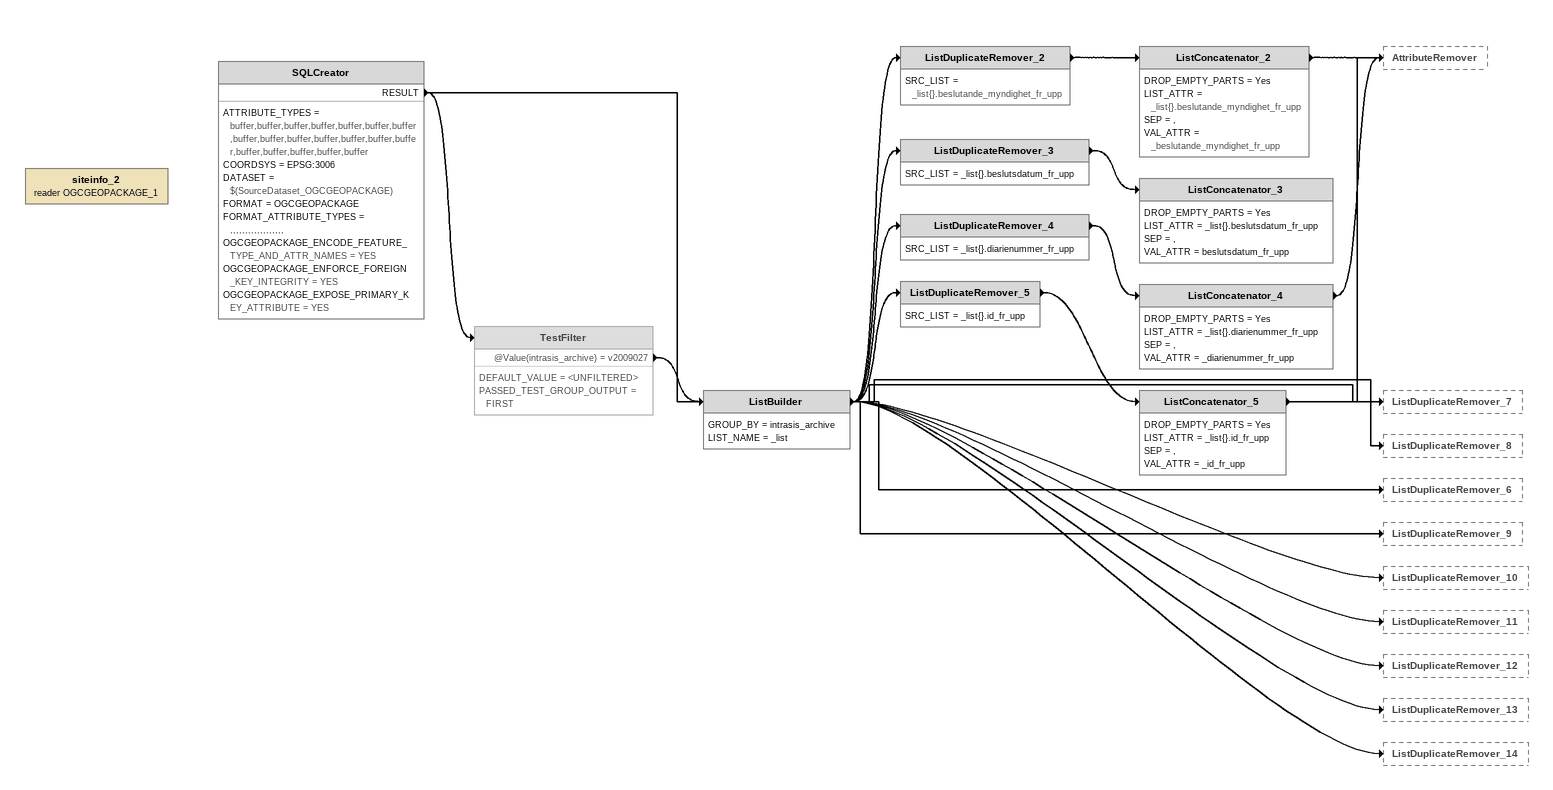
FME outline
siteinfo_2 (reader OGCGEOPACKAGE_1)
SQLCreator
    ATTRIBUTE_TYPES = buffer,buffer,buffer,buffer,buffer,buffer,buffer,buffer,buffer,buffer,buffer,buffer,buffer,buffer,buffer,buffer,buffer,buffer,buffer
    COORDSYS = EPSG:3006
    DATASET = $(SourceDataset_OGCGEOPACKAGE)
    FORMAT = OGCGEOPACKAGE
    FORMAT_ATTRIBUTE_TYPES = ,,,,,,,,,,,,,,,,,,
    OGCGEOPACKAGE_ENCODE_FEATURE_TYPE_AND_ATTR_NAMES = YES
    OGCGEOPACKAGE_ENFORCE_FOREIGN_KEY_INTEGRITY = YES
    OGCGEOPACKAGE_EXPOSE_PRIMARY_KEY_ATTRIBUTE = YES
    RESULT -> ListBuilder
    RESULT -> TestFilter
TestFilter [off]
    DEFAULT_VALUE = <UNFILTERED>
    PASSED_TEST_GROUP_OUTPUT = FIRST
    @Value(intrasis_archive) = v2009027 -> ListBuilder
ListBuilder
    GROUP_BY = intrasis_archive
    LIST_NAME = _list
    -> ListDuplicateRemover_2
    -> ListDuplicateRemover_4
    -> ListDuplicateRemover_7
    -> ListDuplicateRemover_5
    -> ListDuplicateRemover_3
    -> ListDuplicateRemover_8
    -> ListDuplicateRemover_6
    -> ListDuplicateRemover_9
    -> ListDuplicateRemover_10
    -> ListDuplicateRemover_11
    -> ListDuplicateRemover_12
    -> ListDuplicateRemover_13
    -> ListDuplicateRemover_14
ListDuplicateRemover_2
    SRC_LIST = _list{}.beslutande_myndighet_fr_upp
    -> ListConcatenator_2
ListConcatenator_2
    DROP_EMPTY_PARTS = Yes
    LIST_ATTR = _list{}.beslutande_myndighet_fr_upp
    SEP = ,
    VAL_ATTR = _beslutande_myndighet_fr_upp
    -> AttributeRemover
ListDuplicateRemover_3
    SRC_LIST = _list{}.beslutsdatum_fr_upp
    -> ListConcatenator_3
ListConcatenator_3
    DROP_EMPTY_PARTS = Yes
    LIST_ATTR = _list{}.beslutsdatum_fr_upp
    SEP = ,
    VAL_ATTR = beslutsdatum_fr_upp
ListDuplicateRemover_4
    SRC_LIST = _list{}.diarienummer_fr_upp
    -> ListConcatenator_4
ListConcatenator_4
    DROP_EMPTY_PARTS = Yes
    LIST_ATTR = _list{}.diarienummer_fr_upp
    SEP = ,
    VAL_ATTR = _diarienummer_fr_upp
    -> AttributeRemover
ListDuplicateRemover_5
    SRC_LIST = _list{}.id_fr_upp
    -> ListConcatenator_5
ListConcatenator_5
    DROP_EMPTY_PARTS = Yes
    LIST_ATTR = _list{}.id_fr_upp
    SEP = ,
    VAL_ATTR = _id_fr_upp
    -> AttributeRemover
